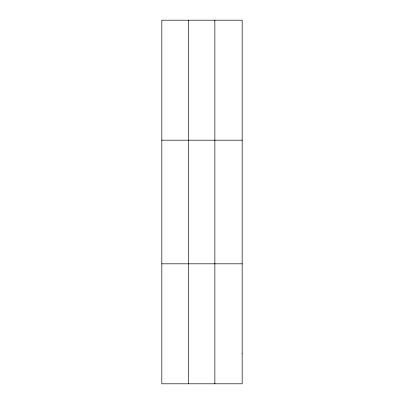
<?xml version="1.0" encoding="UTF-8"?>
<svg xmlns="http://www.w3.org/2000/svg" width="404" height="404" viewBox="0 0 404 404"><rect width="100%" height="100%" fill="white"/><g stroke="black" fill="none" stroke-linecap="round" stroke-linejoin="round"><path stroke-width="0.61" d="M188.34 383.8L188.34 20.2M214.857 383.8L214.857 20.2M161.827 140.188L242.173 140.188M161.827 263.812L242.173 263.812M242.173 353.803L242.173 383.8L161.827 383.8L161.827 20.2L242.173 20.2L242.173 353.803"/></g></svg>
